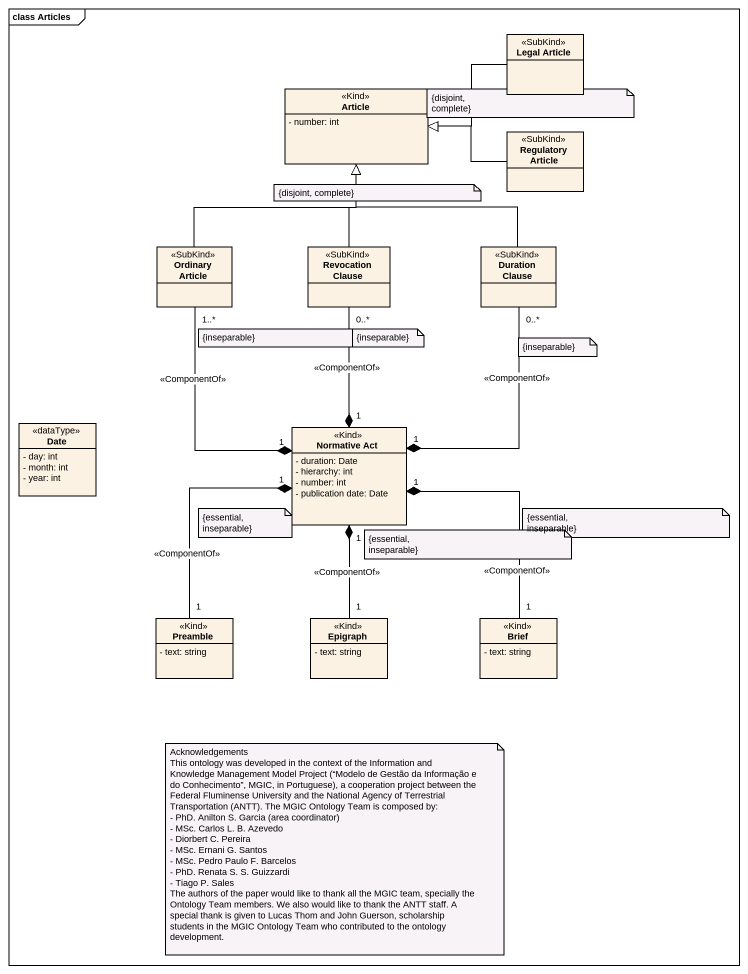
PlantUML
@startuml
mainframe class Articles
hide circle
hide empty members
skinparam classAttributeIconSize 0
class "Legal Article" as Legal_Article <<SubKind>>
class Article <<Kind>> {
  - number: int
}
class "Regulatory Article" as Regulatory_Article <<SubKind>>
class "Ordinary Article" as Ordinary_Article <<SubKind>>
class "Revocation Clause" as Revocation_Clause <<SubKind>>
class "Duration Clause" as Duration_Clause <<SubKind>>
class Date <<dataType>> {
  - day: int
  - month: int
  - year: int
}
class "Normative Act" as Normative_Act <<Kind>> {
  - duration: Date
  - hierarchy: int
  - number: int
  - publication date: Date
}
class Preamble <<Kind>> {
  - text: string
}
class Epigraph <<Kind>> {
  - text: string
}
class Brief <<Kind>> {
  - text: string
}
Legal_Article -left-|> Article
Regulatory_Article -left-|> Article
Ordinary_Article -up-|> Article
Revocation_Clause -up-|> Article
Duration_Clause -up-|> Article
Normative_Act "1" *-up- "1..*" Ordinary_Article : <<ComponentOf>>
Normative_Act "1" *-up- "0..*" Revocation_Clause : <<ComponentOf>>
Normative_Act "1" *-up- "0..*" Duration_Clause : <<ComponentOf>>
Normative_Act "1" *-- "1" Preamble : <<ComponentOf>>
Normative_Act "1" *-- "1" Epigraph : <<ComponentOf>>
Normative_Act "1" *-- "1" Brief : <<ComponentOf>>
note as N1
  {disjoint,
  complete}
end note
note as N2
  {disjoint, complete}
end note
note as N3
  {inseparable}
end note
note as N4
  {inseparable}
end note
note as N5
  {inseparable}
end note
note as N6
  {essential,
  inseparable}
end note
note as N7
  {essential,
  inseparable}
end note
note as N8
  {essential,
  inseparable}
end note
note as N9
  Acknowledgements
  This ontology was developed in the context of the Information and Knowledge Management Model Project (“Modelo de Gestão da Informação e do Conhecimento”, MGIC, in Portuguese), a cooperation project between the Federal Fluminense University and the National Agency of Terrestrial Transportation (ANTT). The MGIC Ontology Team is composed by:
  - PhD. Anilton S. Garcia (area coordinator)
  - MSc. Carlos L. B. Azevedo
  - Diorbert C. Pereira
  - MSc. Ernani G. Santos
  - MSc. Pedro Paulo F. Barcelos
  - PhD. Renata S. S. Guizzardi
  - Tiago P. Sales
  The authors of the paper would like to thank all the MGIC team, specially the Ontology Team members. We also would like to thank the ANTT staff. A special thank is given to Lucas Thom and John Guerson, scholarship students in the MGIC Ontology Team who contributed to the ontology development.
end note
@enduml
